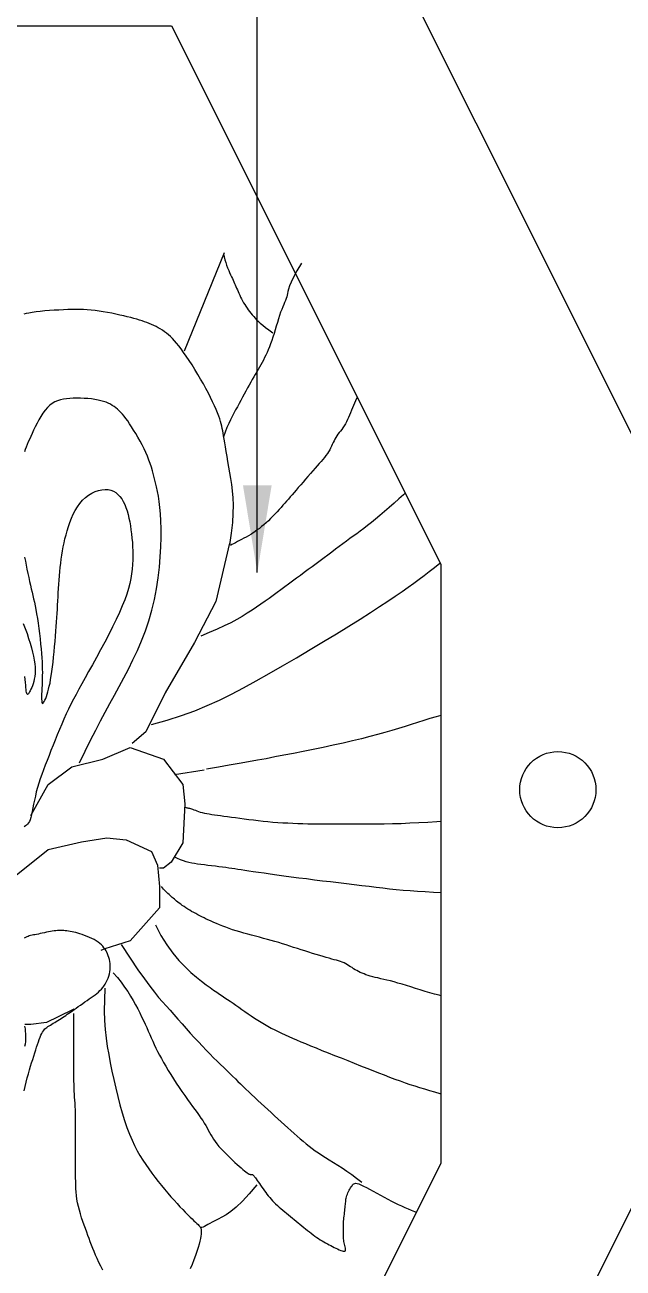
# Model space of a CAD drawing. Extents: x 377 to 3679, y 2766 to 6385.
# Drawn here: x 2147.2 to 2232.9, y 4917 to 5095.1 of the extents above; entities that cross this region are included whole.
import ezdxf

# ---------------------------------------------------------------- set-up
doc = ezdxf.new("R2010")
doc.units = 0
doc.header["$MEASUREMENT"] = 0
doc.layers.get('0').update_dxf_attribs({"linetype": 'CONTINUOUS'})
for name, color, linetype in [('3', 3, 'CONTINUOUS'), ('7', 7, 'CONTINUOUS'), ('BH', 3, 'CONTINUOUS'), ('TEXT', 3, 'CONTINUOUS')]:
    doc.layers.add(name, color=color, linetype=linetype)
doc.styles.add('HZ', font='')
doc.styles.get('HZ').set_extended_font_data('仿宋_GB2312')
doc.dimstyles.get("Standard").update_dxf_attribs({"dimscale": 25, "dimtxt": 2, "dimasz": 0.5, "dimexe": 1, "dimexo": 1, "dimgap": 0.5, "dimtad": 1, "dimdec": 0, "dimzin": 0, "dimtxsty": 'HZ', "dimblk1": 'DOT', "dimblk2": 'DOT', "dimsah": 1, "dimcen": 0, "dimclrd": 256, "dimclre": 256, "dimclrt": 256, "dimazin": 3, "dimtfac": 0.5, "dimtdec": 0, "dimtmove": 0, "dimatfit": 3, "dimtolj": 1, "dimtzin": 0})

# ---------------------------------------------------------------- blocks, each defined once
blk = doc.blocks.new('_DOT')
at = {"color": 0, "linetype": 'BYBLOCK'}
blk.add_line((-0.35, 0), (-1, 0), dxfattribs=at)
at = {"color": 0, "linetype": 'BYBLOCK', "const_width": 0.35}
blk.add_lwpolyline([(-0.175, 0, 1), (0.175, 0, 1)], format="xyb", close=True, dxfattribs=at)

msp = doc.modelspace()

# ---------------------------------------------------------------- hatches: boundary and pattern name
at = {"layer": 'BH'}
h = msp.add_hatch(dxfattribs=at)
h.set_pattern_fill('AR-RROOF', color=256, scale=20, angle=45, style=0)
h.set_pattern_definition([(45, (-7283.46, 4749.96), (431.052, 1149.473), [7620, -1016, 2540, -508]), (45, (-6985.3, 5407.3), (-836.96, 118.54), [1524, -167.64, 3048, -381]), (45, (-7409.2, 5234.9), (1627.222, 2108.564), [4064, -711.2, 2032, -508])])
h.paths.add_polyline_path([(2567.11, 5597.22), (2600.41, 5597.22), (2593.71, 5544.63, -0.101163), (2592.53, 5542.39), (2592.53, 5539.73), (2604.15, 5539.73, 0.190114), (2600.05, 5486.57, 0.025119), (2632.22, 5308.46, -0.363634), (2618.82, 5289.05), (2658.04, 5289.05, -0.483808), (2649.98, 5302.96, 0.28695), (2663.9, 5331.52, 0.064201), (2631.51, 5446.8), (2749.91, 5446.8, 0.064201), (2717.51, 5331.52, 0.28695), (2731.44, 5302.96, -0.483808), (2723.37, 5289.05), (2930.74, 5289.05), (2930.74, 5731.05), (2160.74, 5731.05), (2160.74, 5723.55), (2100.74, 5723.55), (2100.74, 5731.05), (1330.74, 5731.05), (1330.74, 5289.05), (2036.79, 5289.05), (2036.79, 5331.05), (2086.79, 5431.05), (2186.79, 5431.05), (2236.79, 5331.05), (2236.79, 5289.05), (2418.52, 5289.05), (2418.52, 5291.59, -0.140722), (2440.36, 5299.49, 0.230128), (2445.11, 5308.14), (2445.11, 5341.46, -0.518981), (2444.22, 5346.92, -0.60604), (2443.49, 5351.97, -0.660376), (2442.71, 5357.3, -0.015724), (2440.71, 5357.7), (2406.53, 5409.21), (2473.78, 5409.21), (2470.19, 5414.61), (2556.7, 5414.61, 0.010093), (2567.48, 5486.57, 0.190114), (2563.38, 5539.73), (2575, 5539.73), (2575, 5542.39, -0.101163), (2573.82, 5544.63)])
h.paths.add_polyline_path([(2036.79, 5271.05), (2024.19, 5271.05), (2024.19, 5281.05), (1343.33, 5281.05), (1343.33, 5271.05), (1330.74, 5271.05), (1330.74, 4989.05), (1661.34, 4989.05), (1661.34, 4991.65, -0.241584), (1679.42, 5003.95, 0.406968), (1690.3, 5019.9, 0.174163), (1687.89, 5024.03, -0.625959), (1690.29, 5048.29, 0.304056), (1680.39, 5064.79, -0.313174), (1656.39, 5094.57, -0.059937), (1661.68, 5141.99), (1728.9, 5141.99, -0.037567), (1733.55, 5112.39), (1768.7, 5112.39, -0.103304), (1767.97, 5075.11, -0.218444), (1752.9, 5058.35, -0.255287), (1748.23, 5050.62, 0.350014), (1746.37, 5041.77, -0.652621), (1746.37, 5021.37, 0.209907), (1750.83, 5002.85, -0.168461), (1771.93, 4991.65), (1771.93, 4989.05), (1795.65, 4989.05), (1795.65, 4991.65, -0.192355), (1816.68, 5004.36, 0.366447), (1824.02, 5020.82, -0.534024), (1820.57, 5043.28, 0.19278), (1824.98, 5049.16, 0.255254), (1815.1, 5062.85, -0.365209), (1792.78, 5095.97, -0.025268), (1798.2, 5138.33), (1862.6, 5138.33, -0.025268), (1868.02, 5095.97, -0.365209), (1845.7, 5062.85, 0.255254), (1835.82, 5049.16, 0.19278), (1840.23, 5043.28, -0.534024), (1836.78, 5020.82, 0.366447), (1844.12, 5004.36, -0.192355), (1865.15, 4991.65), (1865.15, 4989.05), (2036.79, 4989.05)])
h.paths.add_polyline_path([(2930.74, 5271.05), (2918.14, 5271.05), (2918.14, 5281.05), (2250.69, 5281.05), (2250.69, 5271.05), (2236.79, 5271.05), (2236.79, 4989.05), (2930.74, 4989.05)])

# ---------------------------------------------------------------- linework, layer by layer
at = {"layer": '3'}
for points in [[(2175.79, 5062.42), (2170.07, 5048.35)], [(2175.69, 5062.26), (2175.77, 5061.84), (2175.87, 5061.42), (2175.99, 5061.02), (2176.13, 5060.63), (2176.27, 5060.26), (2176.42, 5059.91), (2176.56, 5059.58), (2176.7, 5059.28), (2176.83, 5059), (2176.95, 5058.74), (2177.06, 5058.5), (2177.16, 5058.27), (2177.26, 5058.05), (2177.35, 5057.83), (2177.45, 5057.61), (2177.55, 5057.38), (2177.66, 5057.14), (2177.77, 5056.89), (2177.88, 5056.63), (2178, 5056.36), (2178.13, 5056.09), (2178.27, 5055.82), (2178.41, 5055.55), (2178.56, 5055.28), (2178.72, 5055.01), (2178.88, 5054.76), (2179.05, 5054.5), (2179.23, 5054.25), (2179.42, 5054.01), (2179.6, 5053.77), (2179.8, 5053.53), (2180, 5053.3), (2180.2, 5053.07), (2180.42, 5052.84), (2180.67, 5052.59), (2180.95, 5052.33), (2181.29, 5052.05), (2181.7, 5051.73), (2182.18, 5051.37), (2182.74, 5050.96)], [(2186.84, 5060.95), (2186.2, 5059.84), (2185.71, 5058.95), (2185.37, 5058.24), (2185.14, 5057.68), (2185, 5057.24), (2184.91, 5056.9), (2184.86, 5056.62), (2184.81, 5056.37), (2184.74, 5056.12), (2184.65, 5055.87), (2184.55, 5055.61), (2184.43, 5055.33), (2184.3, 5055.02), (2184.16, 5054.69), (2184.01, 5054.32), (2183.86, 5053.91), (2183.71, 5053.46), (2183.55, 5052.97), (2183.39, 5052.46), (2183.23, 5051.93), (2183.07, 5051.39), (2182.91, 5050.86), (2182.74, 5050.34), (2182.58, 5049.85), (2182.41, 5049.38), (2182.25, 5048.95), (2182.08, 5048.54), (2181.92, 5048.15), (2181.75, 5047.78), (2181.57, 5047.42), (2181.39, 5047.07), (2181.21, 5046.73), (2181.02, 5046.4), (2180.83, 5046.06), (2180.64, 5045.72), (2180.43, 5045.38), (2180.23, 5045.02), (2180.01, 5044.66), (2179.8, 5044.29), (2179.57, 5043.9), (2179.34, 5043.49), (2179.11, 5043.07), (2178.88, 5042.63), (2178.64, 5042.19), (2178.39, 5041.74), (2178.15, 5041.28), (2177.91, 5040.83), (2177.66, 5040.38), (2177.41, 5039.93), (2177.17, 5039.47), (2176.92, 5039), (2176.68, 5038.51), (2176.43, 5037.97), (2176.18, 5037.4), (2175.94, 5036.76), (2175.69, 5036.06)], [(2176.59, 5020.61), (2176.84, 5022.29), (2177, 5023.78), (2177.08, 5025.1), (2177.1, 5026.28), (2177.05, 5027.35), (2176.97, 5028.32), (2176.85, 5029.22), (2176.72, 5030.09), (2176.59, 5030.92), (2176.46, 5031.74), (2176.32, 5032.52), (2176.19, 5033.27), (2176.07, 5033.97), (2175.96, 5034.62), (2175.86, 5035.21), (2175.77, 5035.74), (2175.69, 5036.19), (2175.63, 5036.59), (2175.57, 5036.95), (2175.5, 5037.28), (2175.44, 5037.6), (2175.36, 5037.92), (2175.26, 5038.26), (2175.14, 5038.63), (2174.99, 5039.04), (2174.82, 5039.49), (2174.61, 5039.99), (2174.38, 5040.52), (2174.12, 5041.09), (2173.83, 5041.69), (2173.52, 5042.31), (2173.17, 5042.97), (2172.8, 5043.64), (2172.41, 5044.33), (2172, 5045.02), (2171.58, 5045.7), (2171.17, 5046.37), (2170.75, 5047.01), (2170.35, 5047.6), (2169.97, 5048.15), (2169.62, 5048.65), (2169.28, 5049.09), (2168.97, 5049.48), (2168.66, 5049.83), (2168.37, 5050.14), (2168.08, 5050.42), (2167.8, 5050.68), (2167.51, 5050.91), (2167.23, 5051.13), (2166.93, 5051.33), (2166.63, 5051.52), (2166.33, 5051.7), (2166.02, 5051.86), (2165.7, 5052.02), (2165.38, 5052.17), (2165.06, 5052.3), (2164.72, 5052.43), (2164.38, 5052.56), (2164.03, 5052.67), (2163.66, 5052.79), (2163.26, 5052.9), (2162.85, 5053.02), (2162.4, 5053.14), (2161.91, 5053.26), (2161.39, 5053.38), (2160.84, 5053.51), (2160.27, 5053.64), (2159.68, 5053.76), (2159.07, 5053.88), (2158.47, 5053.98), (2157.88, 5054.08), (2157.29, 5054.16), (2156.73, 5054.22), (2156.18, 5054.27), (2155.63, 5054.3), (2155.09, 5054.32), (2154.53, 5054.32), (2153.97, 5054.31), (2153.38, 5054.29), (2152.76, 5054.27), (2152.11, 5054.23), (2151.44, 5054.19), (2150.76, 5054.14), (2150.09, 5054.09), (2149.45, 5054.02), (2148.84, 5053.96), (2148.29, 5053.88), (2147.81, 5053.8), (2147.41, 5053.72), (2147.08, 5053.63)], [(2155.07, 4989.36), (2155.88, 4991.06), (2156.65, 4992.61), (2157.38, 4994.04), (2158.08, 4995.38), (2158.76, 4996.65), (2159.42, 4997.88), (2160.08, 4999.09), (2160.74, 5000.3), (2161.41, 5001.55), (2162.07, 5002.82), (2162.72, 5004.14), (2163.35, 5005.48), (2163.95, 5006.87), (2164.5, 5008.29), (2165, 5009.74), (2165.44, 5011.24), (2165.8, 5012.77), (2166.1, 5014.32), (2166.33, 5015.87), (2166.51, 5017.4), (2166.63, 5018.89), (2166.71, 5020.31), (2166.74, 5021.66), (2166.74, 5022.9), (2166.71, 5024.02), (2166.65, 5025.04), (2166.57, 5025.96), (2166.47, 5026.79), (2166.35, 5027.55), (2166.22, 5028.24), (2166.09, 5028.89), (2165.95, 5029.49), (2165.81, 5030.07), (2165.67, 5030.63), (2165.52, 5031.18), (2165.36, 5031.71), (2165.18, 5032.23), (2164.99, 5032.75), (2164.79, 5033.28), (2164.55, 5033.81), (2164.3, 5034.36), (2164.02, 5034.91), (2163.73, 5035.46), (2163.43, 5036), (2163.12, 5036.53), (2162.81, 5037.03), (2162.52, 5037.51), (2162.23, 5037.95), (2161.96, 5038.34), (2161.7, 5038.7), (2161.46, 5039.02), (2161.22, 5039.31), (2160.98, 5039.57), (2160.75, 5039.81), (2160.52, 5040.02), (2160.28, 5040.22), (2160.03, 5040.41), (2159.76, 5040.58), (2159.49, 5040.74), (2159.19, 5040.89), (2158.87, 5041.02), (2158.52, 5041.14), (2158.13, 5041.24), (2157.72, 5041.34), (2157.26, 5041.42), (2156.78, 5041.49), (2156.27, 5041.54), (2155.75, 5041.58), (2155.22, 5041.6), (2154.69, 5041.61), (2154.17, 5041.6), (2153.67, 5041.57), (2153.2, 5041.53), (2152.75, 5041.46), (2152.32, 5041.36), (2151.91, 5041.23), (2151.52, 5041.07), (2151.15, 5040.85), (2150.8, 5040.59), (2150.46, 5040.27), (2150.14, 5039.89), (2149.83, 5039.47), (2149.53, 5039), (2149.25, 5038.52), (2148.98, 5038.02), (2148.73, 5037.51), (2148.5, 5037.02), (2148.28, 5036.55), (2148.08, 5036.12), (2147.89, 5035.71), (2147.72, 5035.33), (2147.57, 5034.96), (2147.43, 5034.6), (2147.3, 5034.25), (2147.18, 5033.9)], [(2194.83, 5041.75), (2194.73, 5041.55), (2194.57, 5041.23), (2194.42, 5040.9), (2194.27, 5040.57), (2194.13, 5040.23), (2194, 5039.88), (2193.86, 5039.53), (2193.72, 5039.19), (2193.58, 5038.85), (2193.44, 5038.53), (2193.29, 5038.21), (2193.13, 5037.92), (2192.96, 5037.64), (2192.78, 5037.38), (2192.6, 5037.14), (2192.42, 5036.9), (2192.25, 5036.67), (2192.07, 5036.44), (2191.91, 5036.21), (2191.76, 5035.98), (2191.62, 5035.74), (2191.5, 5035.5), (2191.38, 5035.24), (2191.26, 5034.99), (2191.14, 5034.73), (2191.02, 5034.46), (2190.88, 5034.2), (2190.72, 5033.93), (2190.55, 5033.67), (2190.35, 5033.4), (2190.14, 5033.12), (2189.91, 5032.84), (2189.65, 5032.54), (2189.38, 5032.23), (2189.09, 5031.91), (2188.78, 5031.56), (2188.46, 5031.19), (2188.12, 5030.8), (2187.77, 5030.41), (2187.42, 5030), (2187.07, 5029.6), (2186.73, 5029.2), (2186.39, 5028.82), (2186.08, 5028.45), (2185.78, 5028.1), (2185.5, 5027.77), (2185.23, 5027.46), (2184.97, 5027.15), (2184.71, 5026.86), (2184.45, 5026.56), (2184.19, 5026.27), (2183.92, 5025.96), (2183.63, 5025.65), (2183.34, 5025.33), (2183.04, 5025.01), (2182.73, 5024.69), (2182.41, 5024.37), (2182.1, 5024.06), (2181.78, 5023.76), (2181.46, 5023.48), (2181.14, 5023.21), (2180.83, 5022.96), (2180.51, 5022.73), (2180.2, 5022.5), (2179.88, 5022.29), (2179.57, 5022.09), (2179.25, 5021.9), (2178.93, 5021.72), (2178.61, 5021.54), (2178.28, 5021.37), (2177.97, 5021.21), (2177.66, 5021.06), (2177.38, 5020.91), (2177.11, 5020.77), (2176.88, 5020.63), (2176.68, 5020.51)], [(2147.21, 5018.86), (2147.31, 5018.28), (2147.43, 5017.69), (2147.54, 5017.1), (2147.67, 5016.5), (2147.79, 5015.92), (2147.92, 5015.36), (2148.04, 5014.82), (2148.16, 5014.31), (2148.28, 5013.83), (2148.39, 5013.35), (2148.5, 5012.88), (2148.61, 5012.39), (2148.72, 5011.88), (2148.82, 5011.33), (2148.93, 5010.73), (2149.03, 5010.07), (2149.14, 5009.37), (2149.23, 5008.64), (2149.33, 5007.89), (2149.42, 5007.14), (2149.5, 5006.4), (2149.57, 5005.69), (2149.63, 5005.02), (2149.67, 5004.4), (2149.71, 5003.83), (2149.73, 5003.3), (2149.74, 5002.8), (2149.75, 5002.33), (2149.74, 5001.87), (2149.73, 5001.43), (2149.72, 5000.98), (2149.7, 5000.52), (2149.68, 5000.07), (2149.66, 4999.63), (2149.64, 4999.22), (2149.63, 4998.84), (2149.63, 4998.51), (2149.65, 4998.25), (2149.67, 4998.05), (2149.72, 4997.93), (2149.77, 4997.89), (2149.85, 4997.92), (2149.93, 4998.01), (2150.02, 4998.16), (2150.12, 4998.36), (2150.22, 4998.61), (2150.32, 4998.89), (2150.43, 4999.2), (2150.53, 4999.54), (2150.63, 4999.92), (2150.74, 5000.34), (2150.84, 5000.8), (2150.93, 5001.31), (2151.02, 5001.86), (2151.11, 5002.46), (2151.2, 5003.11), (2151.28, 5003.81), (2151.36, 5004.53), (2151.43, 5005.27), (2151.5, 5006.02), (2151.56, 5006.77), (2151.62, 5007.51), (2151.67, 5008.22), (2151.72, 5008.9), (2151.77, 5009.55), (2151.81, 5010.18), (2151.85, 5010.79), (2151.89, 5011.38), (2151.93, 5011.97), (2151.96, 5012.56), (2152, 5013.14), (2152.03, 5013.74), (2152.07, 5014.34), (2152.11, 5014.95), (2152.15, 5015.56), (2152.19, 5016.17), (2152.25, 5016.78), (2152.3, 5017.38), (2152.37, 5017.98), (2152.44, 5018.56), (2152.53, 5019.14), (2152.62, 5019.72), (2152.73, 5020.3), (2152.85, 5020.87), (2152.98, 5021.45), (2153.13, 5022.03), (2153.3, 5022.62), (2153.48, 5023.22), (2153.69, 5023.81), (2153.91, 5024.4), (2154.17, 5024.98), (2154.45, 5025.53), (2154.76, 5026.06), (2155.1, 5026.54), (2155.49, 5026.99), (2155.9, 5027.38), (2156.35, 5027.72), (2156.82, 5028), (2157.31, 5028.22), (2157.79, 5028.39), (2158.27, 5028.49), (2158.73, 5028.54), (2159.16, 5028.52), (2159.56, 5028.43), (2159.93, 5028.29), (2160.27, 5028.09), (2160.57, 5027.83), (2160.85, 5027.53), (2161.1, 5027.19), (2161.33, 5026.8), (2161.53, 5026.38), (2161.71, 5025.93), (2161.87, 5025.45), (2162.02, 5024.95), (2162.14, 5024.43), (2162.25, 5023.88), (2162.35, 5023.32), (2162.43, 5022.74), (2162.51, 5022.16), (2162.57, 5021.56), (2162.63, 5020.95), (2162.67, 5020.34), (2162.69, 5019.72), (2162.7, 5019.09), (2162.69, 5018.45), (2162.66, 5017.8), (2162.6, 5017.14), (2162.52, 5016.47), (2162.4, 5015.79), (2162.25, 5015.08), (2162.06, 5014.34), (2161.82, 5013.56), (2161.53, 5012.74), (2161.19, 5011.86), (2160.79, 5010.92), (2160.32, 5009.91), (2159.8, 5008.85), (2159.25, 5007.76), (2158.67, 5006.65), (2158.07, 5005.55), (2157.48, 5004.47), (2156.91, 5003.44), (2156.37, 5002.46), (2155.87, 5001.56), (2155.4, 5000.72), (2154.97, 4999.94), (2154.57, 4999.19), (2154.2, 4998.48), (2153.84, 4997.78), (2153.49, 4997.08), (2153.16, 4996.38), (2152.83, 4995.65), (2152.51, 4994.91), (2152.19, 4994.16), (2151.88, 4993.4), (2151.57, 4992.65), (2151.27, 4991.9), (2150.98, 4991.16), (2150.7, 4990.43), (2150.42, 4989.73), (2150.16, 4989.04), (2149.9, 4988.38), (2149.67, 4987.73), (2149.44, 4987.09), (2149.24, 4986.46), (2149.05, 4985.84), (2148.88, 4985.23), (2148.74, 4984.62), (2148.61, 4984.03), (2148.49, 4983.46), (2148.39, 4982.92), (2148.29, 4982.42), (2148.2, 4981.96), (2148.1, 4981.57), (2148, 4981.24), (2147.89, 4980.97), (2147.77, 4980.77), (2147.64, 4980.61), (2147.49, 4980.47), (2147.32, 4980.34), (2147.13, 4980.2)], [(2201.69, 5028.02), (2201.44, 5027.77), (2200.78, 5027.17), (2200.11, 5026.55), (2199.42, 5025.95), (2198.75, 5025.36), (2198.08, 5024.79), (2197.45, 5024.27), (2196.85, 5023.79), (2196.29, 5023.35), (2195.76, 5022.95), (2195.25, 5022.57), (2194.75, 5022.2), (2194.26, 5021.85), (2193.77, 5021.49), (2193.27, 5021.13), (2192.76, 5020.76), (2192.24, 5020.37), (2191.71, 5019.97), (2191.17, 5019.56), (2190.62, 5019.14), (2190.07, 5018.73), (2189.51, 5018.3), (2188.95, 5017.88), (2188.39, 5017.47), (2187.82, 5017.05), (2187.25, 5016.64), (2186.69, 5016.22), (2186.12, 5015.81), (2185.56, 5015.4), (2185, 5014.99), (2184.44, 5014.58), (2183.89, 5014.17), (2183.34, 5013.76), (2182.78, 5013.35), (2182.22, 5012.94), (2181.64, 5012.52), (2181.04, 5012.1), (2180.42, 5011.67), (2179.77, 5011.24), (2179.08, 5010.8), (2178.35, 5010.36), (2177.57, 5009.9), (2176.72, 5009.45), (2175.79, 5008.98), (2174.77, 5008.51), (2173.65, 5008.03), (2172.42, 5007.54)], [(2176.55, 5020.85), (2174.6, 5012.49), (2171.53, 5006.64), (2167.34, 4999.4), (2164.55, 4993.82), (2162.6, 4992.15)], [(2165.38, 4994.88), (2167.61, 4995.5), (2169.66, 4996.16), (2171.56, 4996.85), (2173.36, 4997.59), (2175.1, 4998.38), (2176.82, 4999.22), (2178.55, 5000.13), (2180.34, 5001.11), (2182.21, 5002.17), (2184.14, 5003.28), (2186.11, 5004.42), (2188.07, 5005.59), (2190, 5006.74), (2191.86, 5007.87), (2193.62, 5008.96), (2195.25, 5009.97), (2196.71, 5010.9), (2198.03, 5011.75), (2199.21, 5012.53), (2200.28, 5013.24), (2201.24, 5013.9), (2202.12, 5014.53), (2202.93, 5015.11), (2203.69, 5015.67), (2204.41, 5016.22), (2205.13, 5016.78), (2205.87, 5017.35), (2206.65, 5017.98), (2206.7, 5018.01)], [(2147.02, 5009.36), (2147.29, 5008.62), (2147.55, 5007.9), (2147.78, 5007.19), (2148, 5006.51), (2148.18, 5005.86), (2148.34, 5005.24), (2148.47, 5004.65), (2148.58, 5004.09), (2148.65, 5003.56), (2148.7, 5003.07), (2148.71, 5002.6), (2148.7, 5002.17), (2148.66, 5001.76), (2148.59, 5001.38), (2148.52, 5001.04), (2148.42, 5000.72), (2148.32, 5000.43), (2148.22, 5000.16), (2148.11, 4999.93), (2148.01, 4999.71), (2147.92, 4999.53), (2147.83, 4999.38), (2147.75, 4999.27), (2147.68, 4999.21), (2147.61, 4999.19), (2147.56, 4999.21), (2147.51, 4999.3), (2147.47, 4999.44), (2147.44, 4999.64), (2147.42, 4999.88), (2147.39, 5000.18), (2147.37, 5000.52), (2147.33, 5000.89), (2147.29, 5001.31), (2147.24, 5001.75)], [(2206.79, 4996.18), (2206.13, 4995.98), (2205.24, 4995.71), (2204.35, 4995.43), (2203.46, 4995.16), (2202.57, 4994.88), (2201.67, 4994.6), (2200.74, 4994.32), (2199.79, 4994.03), (2198.79, 4993.74), (2197.74, 4993.44), (2196.62, 4993.14), (2195.42, 4992.84), (2194.14, 4992.53), (2192.79, 4992.22), (2191.39, 4991.91), (2189.96, 4991.6), (2188.52, 4991.3), (2187.09, 4991.01), (2185.68, 4990.73), (2184.33, 4990.46), (2183.04, 4990.22), (2181.78, 4989.98), (2180.53, 4989.75), (2179.26, 4989.52), (2177.92, 4989.28), (2176.5, 4989.03), (2174.96, 4988.76), (2173.26, 4988.47)], [(2148.09, 4981.84), (2150.6, 4986.3), (2153.95, 4988.81), (2158.42, 4989.92), (2162.32, 4991.59), (2167.07, 4989.92), (2169.86, 4986.3), (2170.13, 4983.51), (2169.86, 4977.94), (2168.18, 4975.15), (2167.07, 4974.31), (2166.51, 4974.31)], [(2172.92, 4988.33), (2168.66, 4987.67)], [(2206.79, 4980.98), (2206.24, 4980.93), (2204.93, 4980.85), (2203.64, 4980.77), (2202.36, 4980.72), (2201.12, 4980.67), (2199.89, 4980.64), (2198.7, 4980.61), (2197.55, 4980.6), (2196.44, 4980.59), (2195.37, 4980.58), (2194.34, 4980.58), (2193.37, 4980.58), (2192.46, 4980.58), (2191.59, 4980.58), (2190.77, 4980.58), (2189.98, 4980.59), (2189.22, 4980.59), (2188.48, 4980.6), (2187.75, 4980.62), (2187.03, 4980.63), (2186.32, 4980.66), (2185.6, 4980.69), (2184.88, 4980.72), (2184.17, 4980.76), (2183.46, 4980.81), (2182.75, 4980.86), (2182.05, 4980.92), (2181.35, 4980.99), (2180.65, 4981.06), (2179.97, 4981.15), (2179.3, 4981.23), (2178.64, 4981.32), (2178.01, 4981.4), (2177.4, 4981.49), (2176.82, 4981.57), (2176.27, 4981.64), (2175.75, 4981.71), (2175.27, 4981.78), (2174.82, 4981.83), (2174.4, 4981.89), (2174.01, 4981.95), (2173.64, 4982.01), (2173.3, 4982.07), (2172.99, 4982.14), (2172.69, 4982.21), (2172.41, 4982.29), (2172.15, 4982.37), (2171.92, 4982.46), (2171.7, 4982.54), (2171.49, 4982.61), (2171.31, 4982.68), (2171.14, 4982.74), (2170.99, 4982.78), (2170.85, 4982.82), (2170.73, 4982.85), (2170.61, 4982.88), (2170.49, 4982.91), (2170.38, 4982.94), (2170.26, 4982.98), (2170.14, 4983.04)], [(2129.95, 4959.98), (2136.09, 4964.44), (2139.44, 4966.11), (2145.02, 4972.52), (2150.6, 4976.98), (2155.34, 4978.09), (2158.97, 4978.65), (2161.76, 4978.37), (2165.39, 4976.7), (2166.22, 4974.75), (2166.5, 4971.68), (2166.5, 4968.62), (2162.32, 4963.88), (2158.69, 4962.77), (2158.13, 4962.49)], [(2206.79, 4970.79), (2205.74, 4970.83), (2204.56, 4970.89), (2203.45, 4970.96), (2202.4, 4971.03), (2201.39, 4971.12), (2200.42, 4971.21), (2199.46, 4971.31), (2198.5, 4971.42), (2197.53, 4971.53), (2196.53, 4971.65), (2195.48, 4971.78), (2194.4, 4971.91), (2193.28, 4972.04), (2192.15, 4972.18), (2191, 4972.32), (2189.85, 4972.46), (2188.7, 4972.6), (2187.56, 4972.75), (2186.45, 4972.89), (2185.36, 4973.03), (2184.31, 4973.17), (2183.31, 4973.3), (2182.36, 4973.44), (2181.48, 4973.56), (2180.67, 4973.68), (2179.94, 4973.78), (2179.29, 4973.88), (2178.72, 4973.97), (2178.21, 4974.05), (2177.74, 4974.12), (2177.31, 4974.19), (2176.88, 4974.26), (2176.45, 4974.32), (2176, 4974.38), (2175.53, 4974.44), (2175.03, 4974.51), (2174.51, 4974.57), (2173.98, 4974.63), (2173.46, 4974.69), (2172.94, 4974.76), (2172.45, 4974.82), (2171.98, 4974.89), (2171.54, 4974.96), (2171.13, 4975.03), (2170.73, 4975.12), (2170.34, 4975.22), (2169.94, 4975.35), (2169.53, 4975.51), (2169.09, 4975.69), (2168.62, 4975.92)], [(2206.79, 4956.03), (2206.57, 4956.09), (2205.9, 4956.27), (2205.22, 4956.46), (2204.53, 4956.66), (2203.85, 4956.87), (2203.17, 4957.08), (2202.51, 4957.29), (2201.86, 4957.49), (2201.24, 4957.68), (2200.65, 4957.85), (2200.09, 4958), (2199.57, 4958.14), (2199.08, 4958.26), (2198.62, 4958.37), (2198.19, 4958.47), (2197.78, 4958.57), (2197.4, 4958.66), (2197.04, 4958.75), (2196.7, 4958.84), (2196.38, 4958.94), (2196.08, 4959.04), (2195.8, 4959.15), (2195.52, 4959.26), (2195.26, 4959.37), (2195.01, 4959.49), (2194.77, 4959.62), (2194.54, 4959.76), (2194.31, 4959.9), (2194.09, 4960.05), (2193.87, 4960.19), (2193.64, 4960.33), (2193.42, 4960.47), (2193.18, 4960.6), (2192.94, 4960.72), (2192.69, 4960.82), (2192.43, 4960.92), (2192.14, 4961.01), (2191.84, 4961.1), (2191.52, 4961.19), (2191.17, 4961.29), (2190.79, 4961.39), (2190.37, 4961.51), (2189.93, 4961.64), (2189.45, 4961.78), (2188.95, 4961.93), (2188.42, 4962.1), (2187.89, 4962.27), (2187.34, 4962.44), (2186.79, 4962.61), (2186.25, 4962.79), (2185.71, 4962.96), (2185.17, 4963.13), (2184.64, 4963.3), (2184.11, 4963.46), (2183.58, 4963.63), (2183.05, 4963.79), (2182.51, 4963.94), (2181.96, 4964.1), (2181.4, 4964.25), (2180.83, 4964.4), (2180.27, 4964.55), (2179.7, 4964.7), (2179.14, 4964.86), (2178.58, 4965.01), (2178.03, 4965.17), (2177.5, 4965.33), (2176.99, 4965.49), (2176.49, 4965.66), (2176.02, 4965.84), (2175.56, 4966.01), (2175.12, 4966.18), (2174.7, 4966.36), (2174.3, 4966.53), (2173.92, 4966.69), (2173.56, 4966.85), (2173.22, 4967.01), (2172.9, 4967.17), (2172.58, 4967.32), (2172.28, 4967.47), (2171.99, 4967.63), (2171.7, 4967.79), (2171.41, 4967.95), (2171.12, 4968.11), (2170.84, 4968.28), (2170.56, 4968.45), (2170.29, 4968.63), (2170.03, 4968.8), (2169.78, 4968.96), (2169.55, 4969.13), (2169.33, 4969.29), (2169.14, 4969.44), (2168.96, 4969.58), (2168.79, 4969.72), (2168.64, 4969.85), (2168.49, 4969.99), (2168.34, 4970.12), (2168.2, 4970.25), (2168.05, 4970.39), (2167.89, 4970.53), (2167.73, 4970.68), (2167.56, 4970.82), (2167.4, 4970.98), (2167.24, 4971.14), (2167.09, 4971.31), (2166.95, 4971.48), (2166.82, 4971.66)], [(2165.96, 4966.18), (2166.73, 4964.67), (2167.56, 4963.32), (2168.42, 4962.13), (2169.3, 4961.08), (2170.17, 4960.17), (2171.02, 4959.38), (2171.81, 4958.69), (2172.54, 4958.11), (2173.19, 4957.61), (2173.75, 4957.19), (2174.26, 4956.84), (2174.71, 4956.53), (2175.12, 4956.25), (2175.51, 4956), (2175.88, 4955.75), (2176.26, 4955.5), (2176.64, 4955.24), (2177.04, 4954.96), (2177.45, 4954.67), (2177.87, 4954.37), (2178.3, 4954.06), (2178.74, 4953.75), (2179.19, 4953.44), (2179.65, 4953.13), (2180.11, 4952.82), (2180.58, 4952.53), (2181.06, 4952.23), (2181.54, 4951.95), (2182.03, 4951.67), (2182.52, 4951.4), (2183.01, 4951.14), (2183.5, 4950.89), (2183.99, 4950.65), (2184.49, 4950.41), (2185.01, 4950.18), (2185.56, 4949.94), (2186.13, 4949.7), (2186.75, 4949.44), (2187.42, 4949.17), (2188.15, 4948.87), (2188.94, 4948.55), (2189.78, 4948.21), (2190.67, 4947.86), (2191.58, 4947.49), (2192.52, 4947.12), (2193.46, 4946.74), (2194.39, 4946.37), (2195.31, 4946.01), (2196.19, 4945.65), (2197.05, 4945.31), (2197.88, 4944.99), (2198.68, 4944.68), (2199.46, 4944.38), (2200.22, 4944.1), (2200.96, 4943.83), (2201.67, 4943.58), (2202.37, 4943.34), (2203.06, 4943.11), (2203.75, 4942.89), (2204.45, 4942.68), (2205.16, 4942.47), (2205.89, 4942.25), (2206.66, 4942.03), (2206.79, 4941.99)], [(2147.12, 4942.39), (2147.27, 4943.04), (2147.42, 4943.67), (2147.58, 4944.27), (2147.74, 4944.84), (2147.89, 4945.4), (2148.05, 4945.93), (2148.2, 4946.44), (2148.36, 4946.92), (2148.51, 4947.39), (2148.65, 4947.84), (2148.79, 4948.27), (2148.93, 4948.68), (2149.06, 4949.07), (2149.19, 4949.43), (2149.31, 4949.77), (2149.43, 4950.08), (2149.55, 4950.36), (2149.66, 4950.6), (2149.78, 4950.81), (2149.89, 4950.98), (2150, 4951.14), (2150.12, 4951.27), (2150.25, 4951.39), (2150.39, 4951.5), (2150.54, 4951.61), (2150.7, 4951.72), (2150.89, 4951.83), (2151.08, 4951.96), (2151.29, 4952.09), (2151.51, 4952.22), (2151.74, 4952.36), (2151.97, 4952.5), (2152.2, 4952.64), (2152.42, 4952.78), (2152.65, 4952.93), (2152.87, 4953.07), (2153.09, 4953.22), (2153.32, 4953.37), (2153.55, 4953.53), (2153.79, 4953.7), (2154.04, 4953.88), (2154.31, 4954.06), (2154.6, 4954.26), (2154.89, 4954.47), (2155.2, 4954.69), (2155.52, 4954.91), (2155.83, 4955.14), (2156.14, 4955.36), (2156.45, 4955.57), (2156.74, 4955.78), (2157.02, 4955.98), (2157.29, 4956.18), (2157.54, 4956.37), (2157.77, 4956.56), (2157.99, 4956.76), (2158.2, 4956.97), (2158.39, 4957.19), (2158.57, 4957.42), (2158.74, 4957.68), (2158.89, 4957.95), (2159.03, 4958.24), (2159.15, 4958.53), (2159.26, 4958.84), (2159.34, 4959.15), (2159.41, 4959.46), (2159.45, 4959.77), (2159.47, 4960.07), (2159.47, 4960.37), (2159.44, 4960.66), (2159.4, 4960.95), (2159.35, 4961.23), (2159.28, 4961.5), (2159.19, 4961.76), (2159.09, 4962.01), (2158.98, 4962.25), (2158.86, 4962.48), (2158.73, 4962.7), (2158.57, 4962.91), (2158.4, 4963.12), (2158.2, 4963.32), (2157.98, 4963.51), (2157.73, 4963.7), (2157.45, 4963.88), (2157.14, 4964.06), (2156.82, 4964.22), (2156.48, 4964.38), (2156.14, 4964.53), (2155.79, 4964.67), (2155.46, 4964.79), (2155.13, 4964.9), (2154.82, 4964.99), (2154.53, 4965.08), (2154.25, 4965.14), (2153.99, 4965.2), (2153.73, 4965.25), (2153.49, 4965.28), (2153.25, 4965.31), (2153.03, 4965.34), (2152.8, 4965.35), (2152.58, 4965.37), (2152.36, 4965.37), (2152.14, 4965.37), (2151.91, 4965.36), (2151.67, 4965.34), (2151.43, 4965.32), (2151.17, 4965.28), (2150.89, 4965.24), (2150.61, 4965.18), (2150.32, 4965.12), (2150.03, 4965.06), (2149.74, 4965), (2149.45, 4964.93), (2149.18, 4964.87), (2148.93, 4964.82), (2148.69, 4964.77), (2148.47, 4964.73), (2148.27, 4964.68), (2148.07, 4964.64), (2147.88, 4964.59), (2147.69, 4964.53), (2147.51, 4964.46), (2147.31, 4964.38), (2147.12, 4964.28)], [(2161.04, 4963.39), (2162.34, 4961.39), (2163.43, 4959.75), (2164.35, 4958.44), (2165.13, 4957.38), (2165.8, 4956.52), (2166.39, 4955.8), (2166.94, 4955.17), (2167.47, 4954.58), (2168.02, 4953.96), (2168.58, 4953.32), (2169.16, 4952.67), (2169.74, 4952.01), (2170.33, 4951.34), (2170.91, 4950.69), (2171.5, 4950.04), (2172.08, 4949.42), (2172.65, 4948.82), (2173.2, 4948.24), (2173.74, 4947.69), (2174.27, 4947.16), (2174.78, 4946.66), (2175.27, 4946.18), (2175.73, 4945.73), (2176.18, 4945.3), (2176.59, 4944.89), (2176.99, 4944.5), (2177.38, 4944.12), (2177.75, 4943.75), (2178.13, 4943.39), (2178.5, 4943.02), (2178.89, 4942.65), (2179.29, 4942.27), (2179.71, 4941.87), (2180.15, 4941.46), (2180.6, 4941.04), (2181.06, 4940.61), (2181.54, 4940.18), (2182.02, 4939.74), (2182.5, 4939.3), (2182.98, 4938.85), (2183.46, 4938.42), (2183.94, 4937.98), (2184.41, 4937.55), (2184.88, 4937.13), (2185.34, 4936.72), (2185.79, 4936.32), (2186.23, 4935.93), (2186.67, 4935.55), (2187.1, 4935.19), (2187.52, 4934.84), (2187.94, 4934.5), (2188.37, 4934.17), (2188.81, 4933.84), (2189.28, 4933.51), (2189.76, 4933.18), (2190.28, 4932.85), (2190.83, 4932.51), (2191.41, 4932.15), (2192.03, 4931.77), (2192.67, 4931.37), (2193.34, 4930.93), (2194.03, 4930.44), (2194.74, 4929.91), (2195.47, 4929.33)], [(2159.89, 4959.3), (2160.48, 4958.62), (2161.02, 4957.95), (2161.51, 4957.28), (2161.96, 4956.63), (2162.37, 4955.98), (2162.74, 4955.35), (2163.08, 4954.73), (2163.4, 4954.14), (2163.69, 4953.57), (2163.96, 4953.01), (2164.21, 4952.48), (2164.45, 4951.96), (2164.68, 4951.46), (2164.9, 4950.96), (2165.11, 4950.47), (2165.33, 4949.99), (2165.54, 4949.51), (2165.77, 4949.03), (2166, 4948.54), (2166.24, 4948.05), (2166.5, 4947.54), (2166.78, 4947.02), (2167.08, 4946.48), (2167.4, 4945.92), (2167.75, 4945.34), (2168.13, 4944.74), (2168.52, 4944.12), (2168.92, 4943.51), (2169.33, 4942.9), (2169.73, 4942.3), (2170.13, 4941.72), (2170.52, 4941.17), (2170.89, 4940.66), (2171.24, 4940.18), (2171.57, 4939.72), (2171.89, 4939.3), (2172.18, 4938.89), (2172.45, 4938.51), (2172.7, 4938.14), (2172.92, 4937.79), (2173.13, 4937.45), (2173.32, 4937.11), (2173.5, 4936.78), (2173.67, 4936.46), (2173.85, 4936.13), (2174.04, 4935.81), (2174.25, 4935.48), (2174.48, 4935.14), (2174.74, 4934.8), (2175.03, 4934.46), (2175.33, 4934.11), (2175.66, 4933.76), (2175.99, 4933.42), (2176.33, 4933.08), (2176.66, 4932.75), (2177, 4932.44), (2177.32, 4932.14), (2177.63, 4931.86), (2177.92, 4931.6), (2178.2, 4931.36), (2178.45, 4931.14), (2178.69, 4930.95), (2178.89, 4930.8), (2179.07, 4930.67), (2179.22, 4930.57), (2179.34, 4930.5), (2179.44, 4930.46), (2179.52, 4930.43), (2179.59, 4930.42), (2179.64, 4930.42), (2179.69, 4930.42), (2179.73, 4930.42), (2179.77, 4930.42), (2179.81, 4930.41), (2179.86, 4930.38), (2179.92, 4930.34), (2179.98, 4930.28), (2180.06, 4930.2), (2180.14, 4930.09), (2180.25, 4929.96), (2180.37, 4929.79), (2180.51, 4929.59), (2180.66, 4929.37), (2180.82, 4929.13), (2180.99, 4928.88), (2181.17, 4928.62), (2181.35, 4928.36), (2181.53, 4928.1), (2181.72, 4927.85), (2181.9, 4927.6), (2182.09, 4927.36), (2182.29, 4927.13), (2182.49, 4926.9), (2182.7, 4926.67), (2182.91, 4926.44), (2183.14, 4926.22), (2183.39, 4925.99), (2183.64, 4925.77), (2183.9, 4925.54), (2184.17, 4925.32), (2184.44, 4925.09), (2184.72, 4924.87), (2185, 4924.64), (2185.28, 4924.42), (2185.55, 4924.19), (2185.82, 4923.97), (2186.1, 4923.74), (2186.37, 4923.52), (2186.63, 4923.3), (2186.9, 4923.08), (2187.17, 4922.86), (2187.43, 4922.64), (2187.7, 4922.43), (2187.97, 4922.22), (2188.23, 4922.01), (2188.5, 4921.81), (2188.76, 4921.62), (2189.02, 4921.43), (2189.28, 4921.25), (2189.54, 4921.09), (2189.79, 4920.93), (2190.05, 4920.78), (2190.3, 4920.64), (2190.55, 4920.5), (2190.79, 4920.37), (2191.04, 4920.24), (2191.29, 4920.12), (2191.53, 4919.99), (2191.78, 4919.87), (2192.02, 4919.76), (2192.25, 4919.65), (2192.46, 4919.56), (2192.66, 4919.49), (2192.83, 4919.44), (2192.96, 4919.43), (2193.06, 4919.45), (2193.13, 4919.51), (2193.16, 4919.61), (2193.15, 4919.73), (2193.13, 4919.88), (2193.1, 4920.05), (2193.05, 4920.24), (2193, 4920.43), (2192.96, 4920.62), (2192.92, 4920.82), (2192.89, 4921.01), (2192.87, 4921.2), (2192.86, 4921.39), (2192.85, 4921.58), (2192.85, 4921.78), (2192.85, 4921.98), (2192.85, 4922.18), (2192.85, 4922.39), (2192.85, 4922.6), (2192.85, 4922.82), (2192.85, 4923.04), (2192.86, 4923.27), (2192.87, 4923.5), (2192.88, 4923.74), (2192.9, 4923.98), (2192.92, 4924.23), (2192.95, 4924.48), (2192.98, 4924.73), (2193.01, 4924.98), (2193.04, 4925.22), (2193.07, 4925.46), (2193.1, 4925.7), (2193.12, 4925.92), (2193.14, 4926.13), (2193.15, 4926.32), (2193.17, 4926.51), (2193.19, 4926.7), (2193.21, 4926.88), (2193.24, 4927.06), (2193.28, 4927.24), (2193.34, 4927.42), (2193.41, 4927.6), (2193.49, 4927.79), (2193.58, 4927.98), (2193.68, 4928.17), (2193.78, 4928.34), (2193.88, 4928.51), (2193.98, 4928.67), (2194.08, 4928.81), (2194.17, 4928.93), (2194.26, 4929.04), (2194.36, 4929.11), (2194.48, 4929.15), (2194.63, 4929.17), (2194.83, 4929.14), (2195.06, 4929.07), (2195.36, 4928.95), (2195.72, 4928.78), (2196.14, 4928.57), (2196.6, 4928.33), (2197.09, 4928.06), (2197.61, 4927.77), (2198.15, 4927.48), (2198.68, 4927.18), (2199.21, 4926.9), (2199.73, 4926.63), (2200.23, 4926.38), (2200.71, 4926.15), (2201.18, 4925.92), (2201.65, 4925.72), (2202.11, 4925.52), (2202.56, 4925.33), (2203.01, 4925.15), (2203.31, 4925.04)], [(2158.7, 4957.12), (2158.62, 4955.43), (2158.61, 4953.89), (2158.65, 4952.49), (2158.74, 4951.18), (2158.87, 4949.95), (2159.04, 4948.77), (2159.24, 4947.6), (2159.47, 4946.43), (2159.71, 4945.23), (2159.97, 4944.02), (2160.25, 4942.79), (2160.55, 4941.58), (2160.86, 4940.39), (2161.18, 4939.25), (2161.52, 4938.16), (2161.86, 4937.14), (2162.21, 4936.21), (2162.58, 4935.35), (2162.95, 4934.56), (2163.33, 4933.83), (2163.72, 4933.14), (2164.13, 4932.49), (2164.55, 4931.86), (2164.98, 4931.24), (2165.42, 4930.64), (2165.87, 4930.04), (2166.33, 4929.45), (2166.79, 4928.87), (2167.25, 4928.31), (2167.71, 4927.76), (2168.16, 4927.24), (2168.6, 4926.74), (2169.03, 4926.27), (2169.45, 4925.82), (2169.84, 4925.4), (2170.21, 4925.02), (2170.56, 4924.66), (2170.89, 4924.34), (2171.18, 4924.06), (2171.44, 4923.81), (2171.67, 4923.61), (2171.86, 4923.43), (2172.03, 4923.27), (2172.16, 4923.13), (2172.27, 4923), (2172.36, 4922.87), (2172.42, 4922.72), (2172.46, 4922.56), (2172.49, 4922.37), (2172.5, 4922.15), (2172.48, 4921.9), (2172.45, 4921.61), (2172.39, 4921.27), (2172.3, 4920.89), (2172.19, 4920.45), (2172.05, 4919.96), (2171.87, 4919.41), (2171.67, 4918.81), (2171.44, 4918.19), (2171.19, 4917.56), (2170.91, 4916.94)], [(2154.23, 4954.13), (2151.99, 4953.01), (2150.32, 4952.18), (2148.09, 4951.9), (2147.25, 4951.9)], [(2158.42, 4916.75), (2158.12, 4917.3), (2157.84, 4917.85), (2157.58, 4918.38), (2157.35, 4918.89), (2157.14, 4919.38), (2156.95, 4919.85), (2156.77, 4920.32), (2156.6, 4920.78), (2156.43, 4921.24), (2156.26, 4921.71), (2156.09, 4922.19), (2155.92, 4922.68), (2155.73, 4923.19), (2155.55, 4923.71), (2155.37, 4924.24), (2155.2, 4924.78), (2155.05, 4925.31), (2154.91, 4925.84), (2154.79, 4926.37), (2154.7, 4926.89), (2154.63, 4927.4), (2154.58, 4927.91), (2154.55, 4928.41), (2154.53, 4928.92), (2154.52, 4929.42), (2154.51, 4929.94), (2154.51, 4930.46), (2154.51, 4930.98), (2154.51, 4931.52), (2154.51, 4932.06), (2154.51, 4932.62), (2154.51, 4933.19), (2154.51, 4933.77), (2154.51, 4934.36), (2154.51, 4934.96), (2154.51, 4935.58), (2154.51, 4936.2), (2154.51, 4936.82), (2154.51, 4937.43), (2154.5, 4938.04), (2154.49, 4938.62), (2154.48, 4939.17), (2154.47, 4939.7), (2154.45, 4940.19), (2154.42, 4940.64), (2154.4, 4941.08), (2154.37, 4941.51), (2154.35, 4941.94), (2154.32, 4942.38), (2154.3, 4942.83), (2154.28, 4943.32), (2154.26, 4943.84), (2154.25, 4944.4), (2154.24, 4944.98), (2154.24, 4945.59), (2154.24, 4946.21), (2154.23, 4946.83), (2154.23, 4947.46), (2154.23, 4948.08), (2154.23, 4948.7), (2154.23, 4949.31), (2154.23, 4949.93), (2154.23, 4950.57), (2154.23, 4951.24), (2154.23, 4951.94), (2154.23, 4952.69), (2154.23, 4953.49)], [(2147.2, 4951.65), (2147.26, 4951.31), (2147.3, 4950.95), (2147.33, 4950.59), (2147.35, 4950.21), (2147.35, 4949.84), (2147.32, 4949.47), (2147.28, 4949.1), (2147.21, 4948.75)], [(2180.46, 4928.97), (2179.37, 4927.65), (2178.39, 4926.6), (2177.51, 4925.77), (2176.73, 4925.14), (2176.04, 4924.66), (2175.44, 4924.31), (2174.92, 4924.03), (2174.46, 4923.81), (2174.08, 4923.61), (2173.74, 4923.43), (2173.46, 4923.26), (2173.21, 4923.12), (2172.98, 4923), (2172.78, 4922.91), (2172.57, 4922.86), (2172.37, 4922.84)]]:
    msp.add_lwpolyline(points, dxfattribs=at)
msp.add_circle((2223.55, 4985.54), 5.45, dxfattribs=at)
at = {"layer": '7'}
for points in [[(2236.79, 4931.05), (2186.79, 4831.05), (2086.79, 4831.05), (2036.79, 4931.05), (2036.79, 5031.05), (2086.79, 5131.05), (2186.79, 5131.05), (2236.79, 5031.05)], [(2206.79, 4931.99), (2168.25, 4854.91), (2105.33, 4854.91), (2066.79, 4931.99), (2066.79, 5017.83), (2105.33, 5094.91), (2168.25, 5094.91), (2206.79, 5017.83)]]:
    msp.add_lwpolyline(points, close=True, dxfattribs=at)

# ---------------------------------------------------------------- leaders
at = {"layer": 'TEXT'}
msp.add_leader([(2180.52, 5016.64), (2180.52, 6097.13), (2287.8, 6097.13)], dimstyle='STANDARD', dxfattribs=at)

doc.saveas('drawing.dxf')
